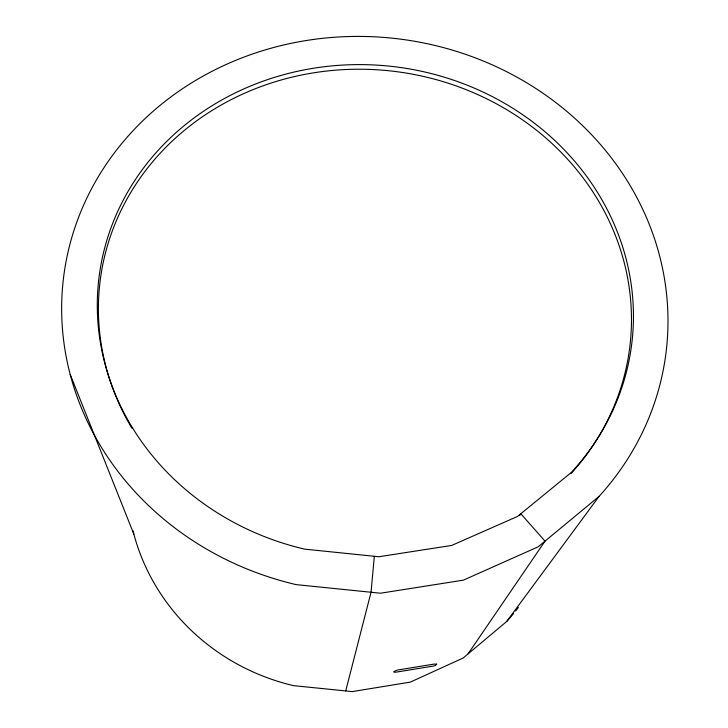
<?xml version="1.0" encoding="UTF-8"?>
<svg xmlns="http://www.w3.org/2000/svg" width="728" height="728" viewBox="0 0 728 728"><rect width="100%" height="100%" fill="white"/><g stroke="black" fill="none" stroke-linecap="round" stroke-linejoin="round"><path stroke-width="1.09" d="M374.329 556.274L371.043 592.255L345.709 690.936M519.865 515.36L520.793 513.74L545.026 541.131L468.049 653.899M133.024 530.912A216.043 206.561 7.3 0 0 293.357 685.621L352.27 691.6L410.365 682.091L463.154 658.003L506.724 621.466L599.017 496.441A303.558 278.041 7.3 0 0 519.383 78.524A303.558 278.041 7.3 0 0 83.511 205.342A303.558 278.041 7.3 0 0 296.032 584.602L380.453 593.22L463.399 580.152L538.156 546.819L599.017 496.441M70.216 374.483L133.861 534.17M518.391 607.38A216.043 206.561 7.3 0 1 515.588 611.001M513.431 613.686A216.043 206.561 7.3 0 1 506.724 621.466M106.406 368.441A266.885 244.535 7.3 0 1 423.114 76.367A266.885 244.535 7.3 0 1 571.171 473.428M131.886 428.21A266.885 244.535 7.3 0 1 106.698 369.496M436.682 664.163L435.344 665.556L432.951 666.147L396.414 672.099L394.139 672.263L393.693 671.598L397.306 670.079L434.143 664.082L436.682 664.163M571.316 472.463L517.481 516.452L451.669 545.445L378.833 556.738L304.777 549.158A268.423 245.736 7.3 0 1 116.771 213.522A268.423 245.736 7.3 0 1 502.984 102.384A268.423 245.736 7.3 0 1 571.316 472.463"/></g></svg>
